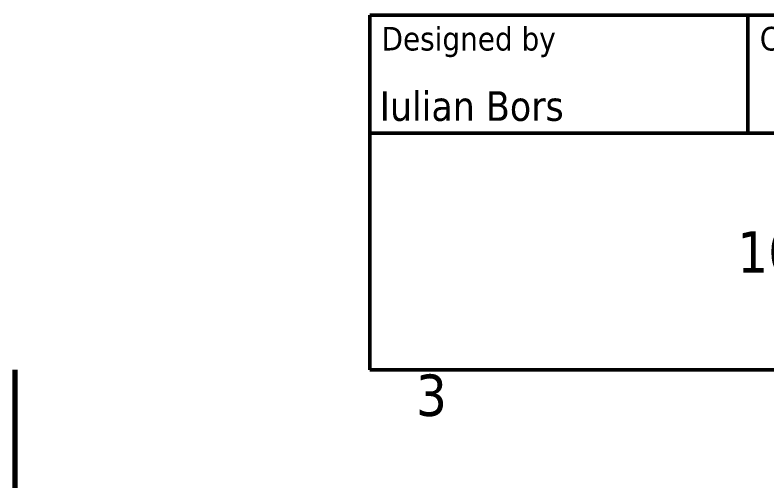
# Model space of a CAD drawing. Header units: millimetres. Extents: x -2685 to 3000, y -4484 to 2121.
# Drawn here: x 1500 to 1954.3, y 0 to 285.7 of the extents above; entities that cross this region are included whole.
import ezdxf
from ezdxf.enums import TextEntityAlignment as Align

# ---------------------------------------------------------------- set-up
doc = ezdxf.new("R2010")
doc.units = ezdxf.units.MM
doc.header["$LTSCALE"] = 7.142857
doc.layers.add('Border (ISO)', color=7, linetype='Continuous', lineweight=70)
doc.layers.add('Title (ISO)', color=7, linetype='Continuous', lineweight=50)
doc.styles.add('Note Text (ISO)', font='tahoma.ttf')
doc.styles.add('Text Style39', font='tahoma.ttf')
doc.styles.add('Text Style41', font='tahoma.ttf')

# ---------------------------------------------------------------- blocks, each defined once
blk = doc.blocks.new('Borders Default Border')
at = {"layer": 'Border (ISO)', "flags": 128}
blk.add_lwpolyline([(210, 0), (210, 10)], dxfattribs=at)
at = {"layer": 'Border (ISO)', "insert": (243.911, 6.026), "char_height": 3.5, "attachment_point": 7, "style": 'Note Text (ISO)'}
blk.add_mtext('3', dxfattribs=at)
blk = doc.blocks.new('Title Blocks I.A.B')
at = {"layer": 'Title (ISO)'}
for p, q in [((270.071, 130), (100.071, 130)), ((100.071, 130), (100.071, 100)), ((132.071, 120), (132.071, 130)), ((100.071, 120), (270.071, 120)), ((100.071, 100), (270.071, 100))]:
    blk.add_line(p, q, dxfattribs=at)
at = {"layer": 'Title (ISO)', "style": 'Text Style41'}
for s, p in [('Designed by', (101.071, 129)), ('Checked by', (133.071, 129))]:
    blk.add_text(s, height=2, dxfattribs=at).set_placement(p, align=Align.TOP_LEFT)
at = {"layer": 'Title (ISO)', "style": 'Text Style39'}
for tag, p in [('CHECKED_BY', (133.071, 121)), ('ENG_APPROVED_BY', (158.071, 121))]:
    blk.add_attdef(tag, text='', height=2.5, dxfattribs=at).set_placement(p, align=Align.BOTTOM_LEFT)
blk.add_attdef('ENG_APPROVAL_DATE', text='', height=2.5, dxfattribs=at).set_placement((196.071, 121), align=Align.BOTTOM_RIGHT)
at = {"layer": 'Title (ISO)'}
for tag, p, height, style in [('CREATION_DATE_001', (221.004, 121.544), 2.5, 'Text Style39'), ('AUTHOR_001', (100.915, 121.052), 2.5, 'Text Style39'), ('COMPANY_001', (131.155, 108.208), 3.5, 'Note Text (ISO)'), ('PART_NUMBER_001', (175.876, 103.25), 3.5, 'Note Text (ISO)')]:
    blk.add_attdef(tag, p, '', height=height, dxfattribs=dict(at, style=style))
at = {"layer": 'Title (ISO)', "style": 'Note Text (ISO)'}
for tag, p in [('TITLE', (222.571, 115)), ('REVISION_NUMBER', (242.571, 103.5))]:
    blk.add_attdef(tag, text='', height=3.5, dxfattribs=at).set_placement(p, align=Align.MIDDLE_CENTER)

msp = doc.modelspace()

# ---------------------------------------------------------------- block references
at = {"xscale": 7.142857142857142, "yscale": 7.142857142857142, "zscale": 7.142857142857142}
msp.add_blockref('Borders Default Border', (0, 0), dxfattribs=at)
ref = msp.add_blockref('Title Blocks I.A.B', (999.49, -642.857), dxfattribs=dict(xscale=7.142857142857142, yscale=7.142857142857142, zscale=7.142857142857142))
ref.add_attrib('COMPANY_001', '10-03', (1936.311, 130.058), dxfattribs={"layer": 'Title (ISO)', "height": 25, "style": 'Note Text (ISO)'})
ref.add_attrib('AUTHOR_001', 'Iulian Bors', (1720.313, 221.8), dxfattribs={"layer": 'Title (ISO)', "height": 17.85714, "style": 'Text Style39'})

doc.saveas('drawing.dxf')
